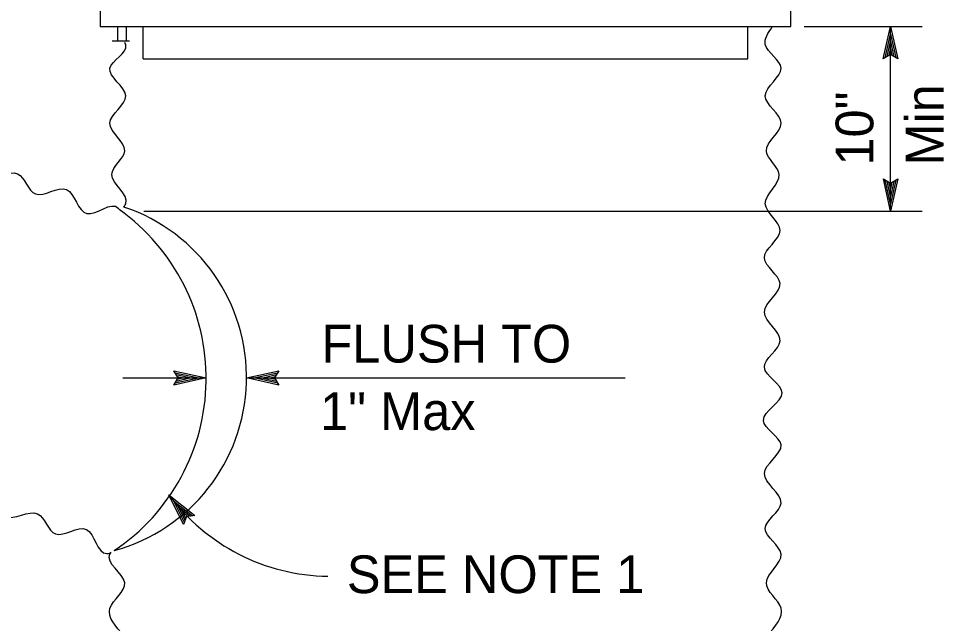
# Model space of a CAD drawing. Extents: x -894 to 866, y -472 to 714.
# Drawn here: x -699.9 to -528.5, y 464.9 to 577 of the extents above; entities that cross this region are included whole.
import ezdxf

# ---------------------------------------------------------------- set-up
doc = ezdxf.new("R2010")
doc.units = 0
for name, color, linetype in [('56 Stage 3 Anno', 7, 'Continuous'), ('57 Undefined', 7, 'Continuous'), ('60 Nongeo Data', 7, 'Continuous')]:
    doc.layers.add(name, color=color, linetype=linetype)

msp = doc.modelspace()

# ---------------------------------------------------------------- linework, layer by layer
at = {"layer": '56 Stage 3 Anno'}
for p, q in [((-554.29, 575.54), (-532.43, 575.54)), ((-539.64, 569.54), (-538.3, 575.54)), ((-538.3, 541.29), (-538.3, 575.54)), ((-538.3, 575.54), (-538.3, 575.54)), ((-538.3, 575.54), (-536.97, 569.54)), ((-539.29, 569.76), (-538.3, 574.16)), ((-538.93, 569.99), (-538.31, 572.78)), ((-538.31, 572.78), (-537.68, 569.95)), ((-538.3, 574.15), (-537.33, 569.78)), ((-538.58, 570.17), (-538.31, 571.4)), ((-538.31, 571.4), (-538.04, 570.19)), ((-538.3, 570.34), (-539.64, 569.54)), ((-539.64, 569.54), (-539.64, 569.54)), ((-536.97, 569.54), (-538.3, 570.34)), ((-536.97, 569.54), (-536.97, 569.54)), ((-538.3, 541.29), (-539.63, 547.29)), ((-539.63, 547.29), (-539.63, 547.29)), ((-539.63, 547.29), (-538.3, 546.49)), ((-538.31, 542.68), (-539.27, 547.06)), ((-538.3, 544.06), (-538.93, 546.88)), ((-538.3, 546.49), (-536.96, 547.29)), ((-536.96, 547.29), (-538.3, 541.29)), ((-537.32, 547.08), (-538.3, 542.67)), ((-537.68, 546.84), (-538.3, 544.06)), ((-536.96, 547.29), (-536.96, 547.29)), ((-538.3, 545.44), (-538.57, 546.65)), ((-538.03, 546.67), (-538.3, 545.44)), ((-676.65, 541.29), (-532.43, 541.29)), ((-538.3, 541.29), (-538.3, 541.29)), ((-670.32, 510.39), (-671.12, 511.73)), ((-671.12, 511.73), (-671.12, 511.73)), ((-671.12, 511.73), (-665.12, 510.39)), ((-670.9, 511.37), (-666.5, 510.39)), ((-670.67, 511.01), (-667.88, 510.39)), ((-657.65, 510.39), (-651.65, 511.72)), ((-656.26, 510.39), (-651.88, 511.36)), ((-654.88, 510.38), (-652.06, 511.01)), ((-651.65, 511.72), (-652.45, 510.39)), ((-651.65, 511.72), (-651.65, 511.72)), ((-680.56, 510.39), (-665.12, 510.39)), ((-665.12, 510.39), (-671.12, 509.06)), ((-671.12, 509.06), (-670.32, 510.39)), ((-666.51, 510.38), (-670.88, 509.41)), ((-667.88, 510.39), (-670.7, 509.76)), ((-670.49, 510.66), (-669.26, 510.39)), ((-669.26, 510.39), (-670.47, 510.12)), ((-665.12, 510.39), (-665.12, 510.39)), ((-657.65, 510.39), (-587.45, 510.39)), ((-651.65, 509.05), (-657.65, 510.39)), ((-657.65, 510.39), (-657.65, 510.39)), ((-651.86, 509.4), (-656.27, 510.39)), ((-652.1, 509.76), (-654.88, 510.38)), ((-653.5, 510.38), (-652.29, 510.65)), ((-652.27, 510.11), (-653.5, 510.38)), ((-652.45, 510.39), (-651.65, 509.05)), ((-671.12, 509.06), (-671.12, 509.06)), ((-651.65, 509.05), (-651.65, 509.05)), ((-669.31, 483.2), (-672.03, 488.71)), ((-672.03, 488.71), (-672.03, 488.71)), ((-672.03, 488.71), (-667.23, 484.88)), ((-669.17, 483.59), (-671.17, 487.64)), ((-671.16, 487.63), (-667.66, 484.84)), ((-669.04, 484), (-670.3, 486.56)), ((-670.3, 486.56), (-668.04, 484.76)), ((-668.88, 484.36), (-669.43, 485.49)), ((-669.43, 485.49), (-668.47, 484.71)), ((-668.77, 484.67), (-669.31, 483.2)), ((-667.23, 484.88), (-668.77, 484.67)), ((-667.23, 484.88), (-667.23, 484.88)), ((-669.31, 483.2), (-669.31, 483.2))]:
    msp.add_line(p, q, dxfattribs=at)
msp.add_arc((-642.03, 510.97), 37.36, 216.5679, 269.2029, dxfattribs=at)
at = {"layer": '60 Nongeo Data'}
for p, q in [((-681.54, 575.54), (-681.54, 572.82)), ((-679.93, 575.54), (-679.93, 572.82)), ((-676.77, 569.54), (-676.77, 575.54)), ((-564.77, 569.54), (-564.77, 575.54)), ((-679.31, 572.82), (-682.53, 572.82)), ((-676.77, 569.54), (-564.77, 569.54))]:
    msp.add_line(p, q, dxfattribs=at)
msp.add_lwpolyline([(-684.77, 578.54), (-684.77, 575.54), (-556.77, 575.54), (-556.77, 578.54)], close=True, dxfattribs=at)
for centre, radius, start, end in [((-690.94, 510.5), 33.3, 285.2998, 71.4699), ((-703.57, 510.32), 38.45, 303.8349, 54.5381)]:
    msp.add_arc(centre, radius, start, end, dxfattribs=at)
for points in [[(-561.16, 462.61), (-558.58, 467.68), (-561.31, 472.42), (-558.58, 477.71), (-561.5, 482.45), (-558.58, 487.2), (-561.68, 492.67), (-558.58, 497.96), (-561.86, 502.52), (-558.39, 507.63), (-561.68, 512.37), (-558.76, 517.3), (-561.68, 522.59), (-558.76, 527.88), (-561.68, 532.62), (-558.76, 537.73), (-561.5, 542.66), (-558.94, 548.13), (-561.31, 552.51), (-558.58, 557.62), (-561.5, 562.73), (-558.58, 567.83), (-561.5, 572.21), (-560.22, 575.5)], [(-680.36, 542.07), (-680.04, 542.66), (-682.59, 548.13), (-680.22, 552.51), (-682.96, 557.62), (-680.04, 562.73), (-682.96, 567.83), (-680.04, 572.21), (-680.19, 572.61)], [(-759.38, 568.7), (-757.21, 569.38), (-753.13, 564.59), (-747.1, 565.7), (-743.93, 561.06), (-737.95, 562.58), (-734.61, 557.87), (-728.98, 558.93), (-725.01, 554.38), (-719.04, 555.32), (-715.57, 550.96), (-709.78, 551.96), (-706.08, 547.71), (-700.06, 548.24), (-696.76, 544.52), (-691.02, 545.34), (-687.22, 540.86), (-681.42, 541.86), (-681.26, 541.64)], [(-758.65, 505.28), (-753.52, 506.34), (-749.43, 501.56), (-743.4, 502.67), (-740.24, 498.03), (-734.25, 499.54), (-730.91, 494.84), (-725.29, 495.9), (-721.31, 491.35), (-715.34, 492.29), (-711.88, 487.92), (-706.08, 488.92), (-702.39, 484.67), (-696.37, 485.2), (-693.06, 481.48), (-687.33, 482.31), (-683.52, 477.82), (-682.83, 477.94)], [(-680.37, 462.61), (-682.96, 467.68), (-680.22, 472.42), (-682.96, 477.71), (-682.74, 478.06)]]:
    msp.add_spline(points, degree=3, dxfattribs=at)

# ---------------------------------------------------------------- texts
at = {"layer": '57 Undefined'}
for s, p in [('Min', (-528.48, 549.77)), ('10"', (-541.48, 549.77))]:
    msp.add_text(s, height=7, rotation=90, dxfattribs=at).set_placement(p)
for s, p in [('FLUSH TO', (-643.76, 513.24)), ('1" Max', (-644.02, 500.72)), ('SEE NOTE 1', (-639.06, 470.49))]:
    msp.add_text(s, height=7, dxfattribs=at).set_placement(p)

doc.saveas('drawing.dxf')
